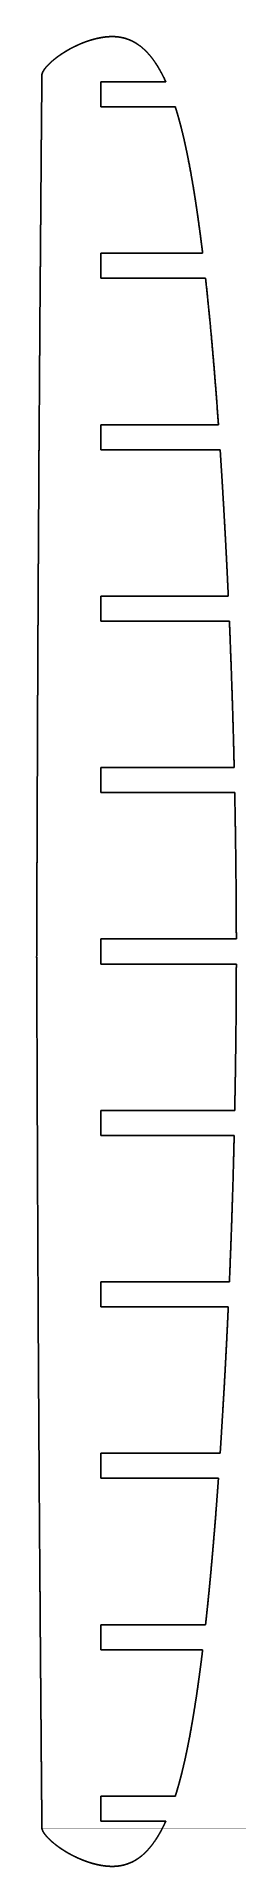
# Model space of a CAD drawing. Header units: metres. Extents: x 42 to 72, y -139 to 139.
import ezdxf

# ---------------------------------------------------------------- set-up
doc = ezdxf.new("R2010")
doc.units = ezdxf.units.M

msp = doc.modelspace()

# ---------------------------------------------------------------- linework, layer by layer
for p, q in [((51.27, 131.9, 145), (61.09, 131.9, 145)), ((51.27, 128.1, 145), (62.53, 128.1, 145)), ((51.27, 105.9, 145), (66.67, 105.9, 145)), ((51.27, 102.1, 145), (67.11, 102.1, 145)), ((51.27, 79.9, 145), (69.06, 79.9, 145)), ((51.27, 76.1, 145), (69.32, 76.1, 145)), ((51.27, 53.9, 145), (70.55, 53.9, 145)), ((51.27, 50.1, 145), (70.72, 50.1, 145)), ((51.27, 27.9, 145), (71.44, 27.9, 145)), ((51.27, 24.1, 145), (71.52, 24.1, 145)), ((51.27, 1.9, 145), (71.77, 1.9, 145)), ((51.27, -1.9, 145), (71.77, -1.9, 145)), ((51.27, -24.1, 145), (71.52, -24.1, 145)), ((51.27, -27.9, 145), (71.44, -27.9, 145)), ((51.27, -50.1, 145), (70.72, -50.1, 145)), ((51.27, -53.9, 145), (70.55, -53.9, 145)), ((51.27, -76.1, 145), (69.32, -76.1, 145)), ((51.27, -79.9, 145), (69.06, -79.9, 145)), ((51.27, -102.1, 145), (67.11, -102.1, 145)), ((51.27, -105.9, 145), (66.67, -105.9, 145)), ((51.27, -128.1, 145), (62.53, -128.1, 145)), ((51.27, -131.9, 145), (61.09, -131.9, 145))]:
    msp.add_line(p, q)
for points, knots in [([(61.09, 131.9, 145), (60.9, 132.33, 145), (60.7, 132.75, 145), (60.48, 133.16, 145), (60.26, 133.58, 145), (60.03, 133.98, 145), (59.79, 134.38, 145), (59.53, 134.77, 145), (59.02, 135.49, 145), (58.76, 135.82, 145), (58.5, 136.14, 145), (58.22, 136.44, 145), (57.92, 136.74, 145), (57.61, 137.02, 145), (57.29, 137.28, 145), (56.75, 137.65, 145), (56.55, 137.78, 145), (56.34, 137.91, 145), (56.13, 138.02, 145), (55.92, 138.13, 145), (55.7, 138.23, 145), (55.47, 138.31, 145), (54.89, 138.52, 145), (54.52, 138.61, 145), (54.15, 138.69, 145), (53.77, 138.74, 145), (53.39, 138.77, 145), (53.01, 138.77, 145), (52.63, 138.76, 145), (52.18, 138.72, 145), (52.1, 138.71, 145), (52.02, 138.7, 145), (51.94, 138.7, 145), (51.87, 138.69, 145), (51.79, 138.68, 145), (51.71, 138.67, 145), (51.48, 138.63, 145), (51.32, 138.61, 145), (51.16, 138.58, 145), (51.01, 138.55, 145), (50.85, 138.51, 145), (50.7, 138.48, 145), (50.54, 138.44, 145), (49.92, 138.29, 145), (49.46, 138.15, 145), (49.01, 138, 145), (48.56, 137.83, 145), (48.12, 137.64, 145), (47.69, 137.45, 145), (47.26, 137.24, 145), (46.59, 136.89, 145), (46.36, 136.76, 145), (46.12, 136.62, 145), (45.89, 136.48, 145), (45.66, 136.34, 145), (45.43, 136.19, 145), (45.2, 136.04, 145), (44.78, 135.74, 145), (44.58, 135.6, 145), (44.39, 135.45, 145), (44.2, 135.3, 145), (44.01, 135.14, 145), (43.83, 134.98, 145), (43.65, 134.82, 145), (43.37, 134.55, 145), (43.27, 134.45, 145), (43.17, 134.34, 145), (43.07, 134.24, 145), (42.98, 134.13, 145), (42.89, 134.02, 145), (42.8, 133.91, 145), (42.66, 133.7, 145), (42.6, 133.61, 145), (42.54, 133.51, 145), (42.49, 133.42, 145), (42.44, 133.32, 145), (42.4, 133.22, 145), (42.36, 133.11, 145), (42.34, 133.01, 145)], [0, 0, 0, 0, 0, 0, 0, 0, 0, 0.157858, 0.157858, 0.157858, 0.157858, 0.157858, 0.157858, 0.157858, 0.298153, 0.298153, 0.298153, 0.298153, 0.298153, 0.298153, 0.298153, 0.379519, 0.379519, 0.379519, 0.379519, 0.379519, 0.379519, 0.379519, 0.507594, 0.507594, 0.507594, 0.507594, 0.507594, 0.507594, 0.507594, 0.534064, 0.534064, 0.534064, 0.534064, 0.534064, 0.534064, 0.534064, 0.586999, 0.586999, 0.586999, 0.586999, 0.586999, 0.586999, 0.586999, 0.745106, 0.745106, 0.745106, 0.745106, 0.745106, 0.745106, 0.745106, 0.834995, 0.834995, 0.834995, 0.834995, 0.834995, 0.834995, 0.834995, 0.915898, 0.915898, 0.915898, 0.915898, 0.915898, 0.915898, 0.915898, 0.963333, 0.963333, 0.963333, 0.963333, 0.963333, 0.963333, 0.963333, 1, 1, 1, 1, 1, 1, 1, 1, 1]), ([(42.34, 133.01, 145), (42.34, 133.01, 145), (42.34, 133.01, 145), (42.34, 133.01, 145), (42.34, 133, 145), (42.34, 133, 145), (42.34, 133, 145), (42.34, 133, 145), (42.34, 132.99, 145), (42.34, 132.99, 145), (42.34, 132.98, 145), (42.34, 132.97, 145), (42.34, 132.96, 145), (42.34, 132.94, 145), (42.34, 132.93, 145), (42.34, 132.9, 145), (42.34, 132.89, 145), (42.34, 132.87, 145), (42.34, 132.85, 145), (42.34, 132.83, 145), (42.34, 132.8, 145), (42.34, 132.77, 145), (42.34, 132.71, 145), (42.34, 132.67, 145), (42.34, 132.64, 145), (42.34, 132.59, 145), (42.34, 132.55, 145), (42.34, 132.5, 145), (42.34, 132.44, 145), (42.33, 132.29, 145), (42.33, 132.2, 145), (42.33, 132.11, 145), (42.33, 132.02, 145), (42.33, 131.93, 145), (42.33, 131.84, 145), (42.33, 131.75, 145), (42.33, 131.51, 145), (42.33, 131.35, 145), (42.33, 131.2, 145), (42.32, 131.04, 145), (42.32, 130.89, 145), (42.32, 130.73, 145), (42.32, 130.58, 145), (42.32, 130.1, 145), (42.31, 129.78, 145), (42.31, 129.46, 145), (42.31, 129.13, 145), (42.31, 128.81, 145), (42.3, 128.49, 145), (42.3, 128.16, 145), (42.29, 127.23, 145), (42.29, 126.62, 145), (42.28, 126.02, 145), (42.28, 125.41, 145), (42.27, 124.8, 145), (42.27, 124.19, 145), (42.26, 123.58, 145), (42.25, 122.56, 145), (42.25, 122.15, 145), (42.25, 121.74, 145), (42.24, 121.33, 145), (42.24, 120.92, 145), (42.24, 120.51, 145), (42.23, 120.1, 145), (42.23, 119.24, 145), (42.22, 118.78, 145), (42.22, 118.31, 145), (42.22, 117.83, 145), (42.21, 117.35, 145), (42.21, 116.85, 145), (42.2, 116.34, 145), (42.19, 114.19, 145), (42.17, 112.55, 145), (42.16, 110.91, 145), (42.15, 109.28, 145), (42.13, 107.64, 145), (42.12, 106, 145), (42.11, 104.37, 145), (42.07, 100.05, 145), (42.05, 97.38, 145), (42.03, 94.7, 145), (42.01, 92.02, 145), (42, 89.35, 145), (41.98, 86.67, 145), (41.96, 84, 145), (41.93, 79.47, 145), (41.91, 77.63, 145), (41.9, 75.78, 145), (41.89, 73.93, 145), (41.88, 72.09, 145), (41.87, 70.24, 145), (41.86, 68.39, 145), (41.82, 62.3, 145), (41.8, 58.06, 145), (41.77, 53.82, 145), (41.75, 49.58, 145), (41.73, 45.33, 145), (41.71, 41.09, 145), (41.69, 36.85, 145), (41.67, 30.86, 145), (41.66, 29.11, 145), (41.65, 27.37, 145), (41.65, 25.62, 145), (41.64, 23.88, 145), (41.63, 22.14, 145), (41.63, 20.39, 145), (41.62, 17.7, 145), (41.61, 16.76, 145), (41.61, 15.82, 145), (41.61, 14.88, 145), (41.6, 13.93, 145), (41.6, 12.99, 145), (41.59, 12.05, 145), (41.59, 10.43, 145), (41.59, 9.75, 145), (41.58, 9.08, 145), (41.58, 8.4, 145), (41.58, 7.72, 145), (41.58, 7.04, 145), (41.57, 6.37, 145), (41.57, 5.34, 145), (41.57, 5, 145), (41.57, 4.65, 145), (41.57, 4.3, 145), (41.57, 3.96, 145), (41.56, 3.61, 145), (41.56, 3.26, 145), (41.56, 2.76, 145), (41.56, 2.6, 145), (41.56, 2.44, 145), (41.56, 2.28, 145), (41.56, 2.12, 145), (41.56, 1.96, 145), (41.56, 1.8, 145), (41.56, 1.53, 145), (41.56, 1.42, 145), (41.56, 1.31, 145), (41.55, 1.2, 145), (41.55, 1.09, 145), (41.55, 0.98, 145), (41.55, 0.87, 145), (41.55, 0.7, 145), (41.55, 0.64, 145), (41.55, 0.58, 145), (41.55, 0.52, 145), (41.55, 0.46, 145), (41.55, 0.4, 145), (41.55, 0.35, 145), (41.55, 0.26, 145), (41.55, 0.23, 145), (41.55, 0.2, 145), (41.55, 0.17, 145), (41.55, 0.15, 145), (41.55, 0.12, 145), (41.55, 0.09, 145), (41.55, 0.06, 145), (41.55, 0.05, 145), (41.55, 0.04, 145), (41.55, 0.03, 145), (41.55, 0.02, 145), (41.55, 0.01, 145), (41.55, 0.01, 145), (41.55, 0, 145), (41.55, 0, 145), (41.55, 0, 145), (41.55, 0, 145), (41.55, 0, 145), (41.55, 0, 145), (41.55, 0, 145), (41.55, 0, 145), (41.55, 0, 145), (41.55, 0, 145), (41.55, 0, 145), (41.55, -0.01, 145), (41.55, -0.01, 145), (41.55, -0.02, 145), (41.55, -0.04, 145), (41.55, -0.05, 145), (41.55, -0.07, 145), (41.55, -0.09, 145), (41.55, -0.11, 145), (41.55, -0.13, 145), (41.55, -0.15, 145), (41.55, -0.18, 145), (41.55, -0.2, 145), (41.55, -0.22, 145), (41.55, -0.24, 145), (41.55, -0.26, 145), (41.55, -0.28, 145), (41.55, -0.31, 145), (41.55, -0.36, 145), (41.55, -0.39, 145), (41.55, -0.43, 145), (41.55, -0.46, 145), (41.55, -0.5, 145), (41.55, -0.54, 145), (41.55, -0.58, 145), (41.55, -0.71, 145), (41.55, -0.8, 145), (41.55, -0.89, 145), (41.55, -0.98, 145), (41.55, -1.07, 145), (41.55, -1.17, 145), (41.56, -1.26, 145), (41.56, -1.5, 145), (41.56, -1.65, 145), (41.56, -1.81, 145), (41.56, -1.96, 145), (41.56, -2.12, 145), (41.56, -2.27, 145), (41.56, -2.43, 145), (41.56, -2.9, 145), (41.56, -3.23, 145), (41.56, -3.55, 145), (41.56, -3.87, 145), (41.57, -4.2, 145), (41.57, -4.52, 145), (41.57, -4.84, 145), (41.57, -5.77, 145), (41.57, -6.38, 145), (41.58, -6.99, 145), (41.58, -7.6, 145), (41.58, -8.2, 145), (41.58, -8.81, 145), (41.59, -9.42, 145), (41.59, -10.44, 145), (41.59, -10.85, 145), (41.59, -11.26, 145), (41.59, -11.67, 145), (41.59, -12.08, 145), (41.6, -12.5, 145), (41.6, -12.91, 145), (41.6, -13.76, 145), (41.6, -14.22, 145), (41.6, -14.69, 145), (41.61, -15.17, 145), (41.61, -15.66, 145), (41.61, -16.15, 145), (41.61, -16.66, 145), (41.62, -18.81, 145), (41.63, -20.45, 145), (41.63, -22.09, 145), (41.64, -23.72, 145), (41.65, -25.36, 145), (41.65, -27, 145), (41.66, -28.64, 145), (41.68, -32.95, 145), (41.69, -35.62, 145), (41.7, -38.3, 145), (41.71, -40.98, 145), (41.72, -43.65, 145), (41.74, -46.33, 145), (41.75, -49, 145), (41.77, -53.53, 145), (41.78, -55.37, 145), (41.79, -57.22, 145), (41.8, -59.07, 145), (41.81, -60.91, 145), (41.82, -62.76, 145), (41.83, -64.6, 145), (41.87, -70.69, 145), (41.9, -74.94, 145), (41.92, -79.18, 145), (41.95, -83.42, 145), (41.98, -87.67, 145), (42.01, -91.91, 145), (42.05, -96.15, 145), (42.09, -102.14, 145), (42.1, -103.89, 145), (42.12, -105.63, 145), (42.13, -107.38, 145), (42.15, -109.12, 145), (42.16, -110.87, 145), (42.17, -112.61, 145), (42.2, -115.3, 145), (42.2, -116.24, 145), (42.21, -117.18, 145), (42.22, -118.13, 145), (42.23, -119.07, 145), (42.23, -120.01, 145), (42.24, -120.95, 145), (42.25, -122.57, 145), (42.26, -123.25, 145), (42.27, -123.93, 145), (42.27, -124.61, 145), (42.28, -125.28, 145), (42.28, -125.96, 145), (42.29, -126.64, 145), (42.3, -127.66, 145), (42.3, -128.01, 145), (42.3, -128.36, 145), (42.31, -128.7, 145), (42.31, -129.05, 145), (42.31, -129.4, 145), (42.31, -129.74, 145), (42.32, -130.25, 145), (42.32, -130.41, 145), (42.32, -130.57, 145), (42.32, -130.73, 145), (42.32, -130.89, 145), (42.32, -131.05, 145), (42.33, -131.21, 145), (42.33, -131.48, 145), (42.33, -131.59, 145), (42.33, -131.7, 145), (42.33, -131.81, 145), (42.33, -131.92, 145), (42.33, -132.03, 145), (42.33, -132.14, 145), (42.33, -132.31, 145), (42.34, -132.37, 145), (42.34, -132.43, 145), (42.34, -132.49, 145), (42.34, -132.54, 145), (42.34, -132.6, 145), (42.34, -132.66, 145), (42.34, -132.75, 145), (42.34, -132.78, 145), (42.34, -132.8, 145), (42.34, -132.83, 145), (42.34, -132.86, 145), (42.34, -132.89, 145), (42.34, -132.91, 145), (42.34, -132.95, 145), (42.34, -132.96, 145), (42.34, -132.97, 145), (42.34, -132.98, 145), (42.34, -132.98, 145), (42.34, -132.99, 145), (42.34, -132.99, 145), (42.34, -133, 145), (42.34, -133, 145), (42.34, -133, 145), (42.34, -133, 145), (42.34, -133.01, 145), (42.34, -133.01, 145), (42.34, -133.01, 145), (42.34, -133.01, 145)], [0, 0, 0, 0, 0, 0, 0, 0, 0, 0.002768, 0.002768, 0.002768, 0.002768, 0.002768, 0.002768, 0.002768, 0.005166, 0.005166, 0.005166, 0.005166, 0.005166, 0.005166, 0.005166, 0.007818, 0.007818, 0.007818, 0.007818, 0.007818, 0.007818, 0.007818, 0.01071, 0.01071, 0.01071, 0.01071, 0.01071, 0.01071, 0.01071, 0.01513, 0.01513, 0.01513, 0.01513, 0.01513, 0.01513, 0.01513, 0.022628, 0.022628, 0.022628, 0.022628, 0.022628, 0.022628, 0.022628, 0.038268, 0.038268, 0.038268, 0.038268, 0.038268, 0.038268, 0.038268, 0.067694, 0.067694, 0.067694, 0.067694, 0.067694, 0.067694, 0.067694, 0.087565, 0.087565, 0.087565, 0.087565, 0.087565, 0.087565, 0.087565, 0.109225, 0.109225, 0.109225, 0.109225, 0.109225, 0.109225, 0.109225, 0.177937, 0.177937, 0.177937, 0.177937, 0.177937, 0.177937, 0.177937, 0.290249, 0.290249, 0.290249, 0.290249, 0.290249, 0.290249, 0.290249, 0.367733, 0.367733, 0.367733, 0.367733, 0.367733, 0.367733, 0.367733, 0.545796, 0.545796, 0.545796, 0.545796, 0.545796, 0.545796, 0.545796, 0.619013, 0.619013, 0.619013, 0.619013, 0.619013, 0.619013, 0.619013, 0.65857, 0.65857, 0.65857, 0.65857, 0.65857, 0.65857, 0.65857, 0.687002, 0.687002, 0.687002, 0.687002, 0.687002, 0.687002, 0.687002, 0.701581, 0.701581, 0.701581, 0.701581, 0.701581, 0.701581, 0.701581, 0.708305, 0.708305, 0.708305, 0.708305, 0.708305, 0.708305, 0.708305, 0.712972, 0.712972, 0.712972, 0.712972, 0.712972, 0.712972, 0.712972, 0.715495, 0.715495, 0.715495, 0.715495, 0.715495, 0.715495, 0.715495, 0.716802, 0.716802, 0.716802, 0.716802, 0.716802, 0.716802, 0.716802, 0.717452, 0.717452, 0.717452, 0.717452, 0.717452, 0.717452, 0.717452, 0.717999, 0.717999, 0.717999, 0.717999, 0.717999, 0.717999, 0.717999, 0.718609, 0.718609, 0.718609, 0.718609, 0.718609, 0.718609, 0.718609, 0.719562, 0.719562, 0.719562, 0.719562, 0.719562, 0.719562, 0.719562, 0.720322, 0.720322, 0.720322, 0.720322, 0.720322, 0.720322, 0.720322, 0.721176, 0.721176, 0.721176, 0.721176, 0.721176, 0.721176, 0.721176, 0.722916, 0.722916, 0.722916, 0.722916, 0.722916, 0.722916, 0.722916, 0.725869, 0.725869, 0.725869, 0.725869, 0.725869, 0.725869, 0.725869, 0.732027, 0.732027, 0.732027, 0.732027, 0.732027, 0.732027, 0.732027, 0.743613, 0.743613, 0.743613, 0.743613, 0.743613, 0.743613, 0.743613, 0.751437, 0.751437, 0.751437, 0.751437, 0.751437, 0.751437, 0.751437, 0.759966, 0.759966, 0.759966, 0.759966, 0.759966, 0.759966, 0.759966, 0.787022, 0.787022, 0.787022, 0.787022, 0.787022, 0.787022, 0.787022, 0.831248, 0.831248, 0.831248, 0.831248, 0.831248, 0.831248, 0.831248, 0.861762, 0.861762, 0.861762, 0.861762, 0.861762, 0.861762, 0.861762, 0.931893, 0.931893, 0.931893, 0.931893, 0.931893, 0.931893, 0.931893, 0.960733, 0.960733, 0.960733, 0.960733, 0.960733, 0.960733, 0.960733, 0.976314, 0.976314, 0.976314, 0.976314, 0.976314, 0.976314, 0.976314, 0.987514, 0.987514, 0.987514, 0.987514, 0.987514, 0.987514, 0.987514, 0.993256, 0.993256, 0.993256, 0.993256, 0.993256, 0.993256, 0.993256, 0.995905, 0.995905, 0.995905, 0.995905, 0.995905, 0.995905, 0.995905, 0.997743, 0.997743, 0.997743, 0.997743, 0.997743, 0.997743, 0.997743, 0.998737, 0.998737, 0.998737, 0.998737, 0.998737, 0.998737, 0.998737, 0.999252, 0.999252, 0.999252, 0.999252, 0.999252, 0.999252, 0.999252, 0.999527, 0.999527, 0.999527, 0.999527, 0.999527, 0.999527, 0.999527, 1, 1, 1, 1, 1, 1, 1, 1, 1]), ([(66.67, 105.9, 145), (66.6, 106.47, 145), (66.53, 107.05, 145), (66.45, 107.62, 145), (66.38, 108.2, 145), (66.31, 108.77, 145), (66.23, 109.34, 145), (66.15, 109.91, 145), (65.92, 111.57, 145), (65.77, 112.65, 145), (65.61, 113.72, 145), (65.44, 114.8, 145), (65.27, 115.88, 145), (65.09, 116.95, 145), (64.89, 118.03, 145), (64.57, 119.76, 145), (64.44, 120.43, 145), (64.31, 121.09, 145), (64.17, 121.75, 145), (64.03, 122.41, 145), (63.88, 123.07, 145), (63.72, 123.73, 145), (63.49, 124.69, 145), (63.41, 124.98, 145), (63.34, 125.28, 145), (63.26, 125.57, 145), (63.19, 125.85, 145), (63.11, 126.13, 145), (63.03, 126.41, 145), (62.9, 126.86, 145), (62.85, 127.05, 145), (62.8, 127.23, 145), (62.74, 127.41, 145), (62.69, 127.58, 145), (62.63, 127.76, 145), (62.58, 127.93, 145), (62.53, 128.1, 145)], [0, 0, 0, 0, 0, 0, 0, 0, 0, 0.201689, 0.201689, 0.201689, 0.201689, 0.201689, 0.201689, 0.201689, 0.582021, 0.582021, 0.582021, 0.582021, 0.582021, 0.582021, 0.582021, 0.817814, 0.817814, 0.817814, 0.817814, 0.817814, 0.817814, 0.817814, 0.926251, 0.926251, 0.926251, 0.926251, 0.926251, 0.926251, 0.926251, 1, 1, 1, 1, 1, 1, 1, 1, 1]), ([(69.06, 79.9, 145), (68.87, 82.55, 145), (68.67, 85.2, 145), (68.47, 87.85, 145), (68.25, 90.49, 145), (68.01, 93.14, 145), (67.77, 95.79, 145), (67.5, 98.43, 145), (67.21, 101.2, 145), (67.19, 101.33, 145), (67.18, 101.46, 145), (67.16, 101.59, 145), (67.15, 101.71, 145), (67.14, 101.84, 145), (67.12, 101.97, 145), (67.11, 102.1, 145)], [0, 0, 0, 0, 0, 0, 0, 0, 0, 0.953544, 0.953544, 0.953544, 0.953544, 0.953544, 0.953544, 0.953544, 1, 1, 1, 1, 1, 1, 1, 1, 1]), ([(70.55, 53.9, 145), (70.49, 55.26, 145), (70.42, 56.61, 145), (70.36, 57.97, 145), (70.29, 59.33, 145), (70.22, 60.69, 145), (70.15, 62.04, 145), (70.08, 63.4, 145), (69.97, 65.3, 145), (69.94, 65.85, 145), (69.91, 66.39, 145), (69.88, 66.94, 145), (69.85, 67.48, 145), (69.82, 68.03, 145), (69.78, 68.57, 145), (69.73, 69.51, 145), (69.71, 69.91, 145), (69.68, 70.3, 145), (69.66, 70.69, 145), (69.63, 71.09, 145), (69.61, 71.48, 145), (69.59, 71.88, 145), (69.53, 72.75, 145), (69.5, 73.23, 145), (69.47, 73.71, 145), (69.44, 74.19, 145), (69.41, 74.66, 145), (69.38, 75.14, 145), (69.35, 75.62, 145), (69.32, 76.1, 145)], [0, 0, 0, 0, 0, 0, 0, 0, 0, 0.488044, 0.488044, 0.488044, 0.488044, 0.488044, 0.488044, 0.488044, 0.684545, 0.684545, 0.684545, 0.684545, 0.684545, 0.684545, 0.684545, 0.827025, 0.827025, 0.827025, 0.827025, 0.827025, 0.827025, 0.827025, 1, 1, 1, 1, 1, 1, 1, 1, 1]), ([(71.52, -24.1, 145), (71.55, -22.62, 145), (71.58, -21.14, 145), (71.61, -19.66, 145), (71.63, -18.18, 145), (71.65, -16.7, 145), (71.67, -15.22, 145), (71.69, -13.74, 145), (71.72, -10.97, 145), (71.73, -9.67, 145), (71.74, -8.38, 145), (71.75, -7.08, 145), (71.75, -5.79, 145), (71.76, -4.49, 145), (71.76, -3.2, 145), (71.77, -1.9, 145)], [0, 0, 0, 0, 0, 0, 0, 0, 0, 0.533242, 0.533242, 0.533242, 0.533242, 0.533242, 0.533242, 0.533242, 1, 1, 1, 1, 1, 1, 1, 1, 1]), ([(69.32, -76.1, 145), (69.37, -75.27, 145), (69.43, -74.44, 145), (69.48, -73.6, 145), (69.53, -72.77, 145), (69.58, -71.94, 145), (69.63, -71.1, 145), (69.68, -70.27, 145), (69.85, -67.5, 145), (69.96, -65.56, 145), (70.07, -63.61, 145), (70.17, -61.67, 145), (70.27, -59.73, 145), (70.37, -57.79, 145), (70.46, -55.84, 145), (70.55, -53.9, 145)], [0, 0, 0, 0, 0, 0, 0, 0, 0, 0.300151, 0.300151, 0.300151, 0.300151, 0.300151, 0.300151, 0.300151, 1, 1, 1, 1, 1, 1, 1, 1, 1]), ([(67.11, -102.1, 145), (67.15, -101.72, 145), (67.19, -101.34, 145), (67.23, -100.96, 145), (67.27, -100.58, 145), (67.31, -100.2, 145), (67.35, -99.82, 145), (67.39, -99.44, 145), (67.61, -97.37, 145), (67.77, -95.67, 145), (67.93, -93.98, 145), (68.08, -92.28, 145), (68.23, -90.58, 145), (68.37, -88.88, 145), (68.51, -87.19, 145), (68.7, -84.79, 145), (68.75, -84.09, 145), (68.8, -83.39, 145), (68.86, -82.69, 145), (68.91, -82, 145), (68.96, -81.3, 145), (69.01, -80.6, 145), (69.06, -79.9, 145)], [0, 0, 0, 0, 0, 0, 0, 0, 0, 0.137006, 0.137006, 0.137006, 0.137006, 0.137006, 0.137006, 0.137006, 0.748621, 0.748621, 0.748621, 0.748621, 0.748621, 0.748621, 0.748621, 1, 1, 1, 1, 1, 1, 1, 1, 1]), ([(62.53, -128.1, 145), (62.58, -127.92, 145), (62.64, -127.74, 145), (62.7, -127.56, 145), (62.75, -127.38, 145), (62.81, -127.19, 145), (62.86, -127, 145), (62.92, -126.81, 145), (63.06, -126.32, 145), (63.15, -126, 145), (63.23, -125.69, 145), (63.32, -125.36, 145), (63.4, -125.04, 145), (63.49, -124.7, 145), (63.57, -124.36, 145), (63.82, -123.31, 145), (63.99, -122.6, 145), (64.14, -121.88, 145), (64.29, -121.17, 145), (64.44, -120.45, 145), (64.58, -119.74, 145), (64.71, -119.02, 145), (65, -117.42, 145), (65.16, -116.54, 145), (65.3, -115.66, 145), (65.45, -114.78, 145), (65.58, -113.89, 145), (65.72, -113.01, 145), (65.85, -112.12, 145), (66.06, -110.57, 145), (66.16, -109.91, 145), (66.25, -109.24, 145), (66.33, -108.57, 145), (66.42, -107.9, 145), (66.51, -107.24, 145), (66.59, -106.57, 145), (66.67, -105.9, 145)], [0, 0, 0, 0, 0, 0, 0, 0, 0, 0.077422, 0.077422, 0.077422, 0.077422, 0.077422, 0.077422, 0.077422, 0.200767, 0.200767, 0.200767, 0.200767, 0.200767, 0.200767, 0.200767, 0.45483, 0.45483, 0.45483, 0.45483, 0.45483, 0.45483, 0.45483, 0.765841, 0.765841, 0.765841, 0.765841, 0.765841, 0.765841, 0.765841, 1, 1, 1, 1, 1, 1, 1, 1, 1]), ([(42.34, -133.01, 145), (42.36, -133.11, 145), (42.4, -133.22, 145), (42.44, -133.32, 145), (42.49, -133.42, 145), (42.54, -133.52, 145), (42.6, -133.61, 145), (42.66, -133.71, 145), (42.79, -133.89, 145), (42.86, -133.98, 145), (42.94, -134.07, 145), (43.01, -134.16, 145), (43.09, -134.25, 145), (43.16, -134.34, 145), (43.24, -134.42, 145), (43.42, -134.6, 145), (43.52, -134.7, 145), (43.62, -134.79, 145), (43.72, -134.89, 145), (43.83, -134.98, 145), (43.93, -135.07, 145), (44.04, -135.16, 145), (44.46, -135.51, 145), (44.78, -135.75, 145), (45.11, -135.99, 145), (45.45, -136.21, 145), (45.79, -136.43, 145), (46.14, -136.64, 145), (46.49, -136.84, 145), (47.16, -137.19, 145), (47.47, -137.34, 145), (47.78, -137.49, 145), (48.09, -137.63, 145), (48.41, -137.76, 145), (48.73, -137.88, 145), (49.06, -138, 145), (49.55, -138.16, 145), (49.71, -138.22, 145), (49.88, -138.27, 145), (50.05, -138.32, 145), (50.21, -138.36, 145), (50.38, -138.4, 145), (50.55, -138.45, 145), (50.81, -138.5, 145), (50.9, -138.52, 145), (50.99, -138.54, 145), (51.08, -138.56, 145), (51.17, -138.58, 145), (51.27, -138.6, 145), (51.36, -138.61, 145), (51.54, -138.64, 145), (51.63, -138.65, 145), (51.72, -138.67, 145), (51.81, -138.68, 145), (51.9, -138.69, 145), (51.99, -138.7, 145), (52.08, -138.71, 145), (52.56, -138.75, 145), (52.96, -138.77, 145), (53.35, -138.77, 145), (53.74, -138.74, 145), (54.13, -138.69, 145), (54.52, -138.62, 145), (54.9, -138.51, 145), (55.6, -138.27, 145), (55.92, -138.14, 145), (56.24, -137.98, 145), (56.54, -137.81, 145), (56.84, -137.62, 145), (57.12, -137.41, 145), (57.4, -137.19, 145), (57.86, -136.78, 145), (58.05, -136.59, 145), (58.24, -136.4, 145), (58.42, -136.21, 145), (58.6, -136.01, 145), (58.77, -135.8, 145), (58.93, -135.59, 145), (59.38, -135, 145), (59.64, -134.61, 145), (59.9, -134.21, 145), (60.14, -133.8, 145), (60.37, -133.39, 145), (60.59, -132.97, 145), (60.79, -132.54, 145), (61.01, -132.09, 145), (61.02, -132.06, 145), (61.03, -132.03, 145), (61.04, -132.01, 145), (61.05, -131.98, 145), (61.07, -131.95, 145), (61.08, -131.93, 145), (61.09, -131.9, 145)], [0, 0, 0, 0, 0, 0, 0, 0, 0, 0.00334005, 0.00334005, 0.00334005, 0.00334005, 0.00334005, 0.00334005, 0.00334005, 0.00678214, 0.00678214, 0.00678214, 0.00678214, 0.00678214, 0.00678214, 0.00678214, 0.01090663, 0.01090663, 0.01090663, 0.01090663, 0.01090663, 0.01090663, 0.01090663, 0.02297119, 0.02297119, 0.02297119, 0.02297119, 0.02297119, 0.02297119, 0.02297119, 0.03319696, 0.03319696, 0.03319696, 0.03319696, 0.03319696, 0.03319696, 0.03319696, 0.03835569, 0.03835569, 0.03835569, 0.03835569, 0.03835569, 0.03835569, 0.03835569, 0.04111968, 0.04111968, 0.04111968, 0.04111968, 0.04111968, 0.04111968, 0.04111968, 0.04388374, 0.04388374, 0.04388374, 0.04388374, 0.04388374, 0.04388374, 0.04388374, 0.05573274, 0.05573274, 0.05573274, 0.05573274, 0.05573274, 0.05573274, 0.05573274, 0.06633507, 0.06633507, 0.06633507, 0.06633507, 0.06633507, 0.06633507, 0.06633507, 0.07439879, 0.07439879, 0.07439879, 0.07439879, 0.07439879, 0.07439879, 0.07439879, 0.08868757, 0.08868757, 0.08868757, 0.08868757, 0.08868757, 0.08868757, 0.08868757, 0.08958074, 0.08958074, 0.08958074, 0.08958074, 0.08958074, 0.08958074, 0.08958074, 0.08958074, 0.08958074])]:
    msp.add_open_spline(points, degree=8, knots=knots)
for points, degree in [([(51.27, 131.9, 145), (51.27, 128.1, 145)], 1), ([(51.27, 105.9, 145), (51.27, 102.1, 145)], 1), ([(51.27, 79.9, 145), (51.27, 76.1, 145)], 1), ([(51.27, 53.9, 145), (51.27, 50.1, 145)], 1), ([(71.44, 27.9, 145), (71.38, 30.68, 145), (71.3, 33.45, 145), (71.23, 36.23, 145), (71.14, 39, 145), (71.04, 41.78, 145), (70.94, 44.55, 145), (70.83, 47.33, 145), (70.72, 50.1, 145)], 8), ([(51.27, 27.9, 145), (51.27, 24.1, 145)], 1), ([(71.77, 1.9, 145), (71.76, 4.68, 145), (71.75, 7.45, 145), (71.73, 10.23, 145), (71.7, 13, 145), (71.67, 15.78, 145), (71.63, 18.55, 145), (71.58, 21.33, 145), (71.52, 24.1, 145)], 8), ([(51.27, 1.9, 145), (51.27, 0, 145)], 1), ([(51.27, -1.9, 145), (51.27, 0, 145)], 1), ([(51.27, -27.9, 145), (51.27, -24.1, 145)], 1), ([(70.72, -50.1, 145), (70.83, -47.33, 145), (70.94, -44.55, 145), (71.04, -41.78, 145), (71.14, -39, 145), (71.23, -36.23, 145), (71.31, -33.45, 145), (71.38, -30.68, 145), (71.44, -27.9, 145)], 8), ([(51.27, -53.9, 145), (51.27, -50.1, 145)], 1), ([(51.27, -79.9, 145), (51.27, -76.1, 145)], 1), ([(51.27, -105.9, 145), (51.27, -102.1, 145)], 1), ([(51.27, -131.9, 145), (51.27, -128.1, 145)], 1)]:
    msp.add_open_spline(points, degree=degree)

doc.saveas('drawing.dxf')
